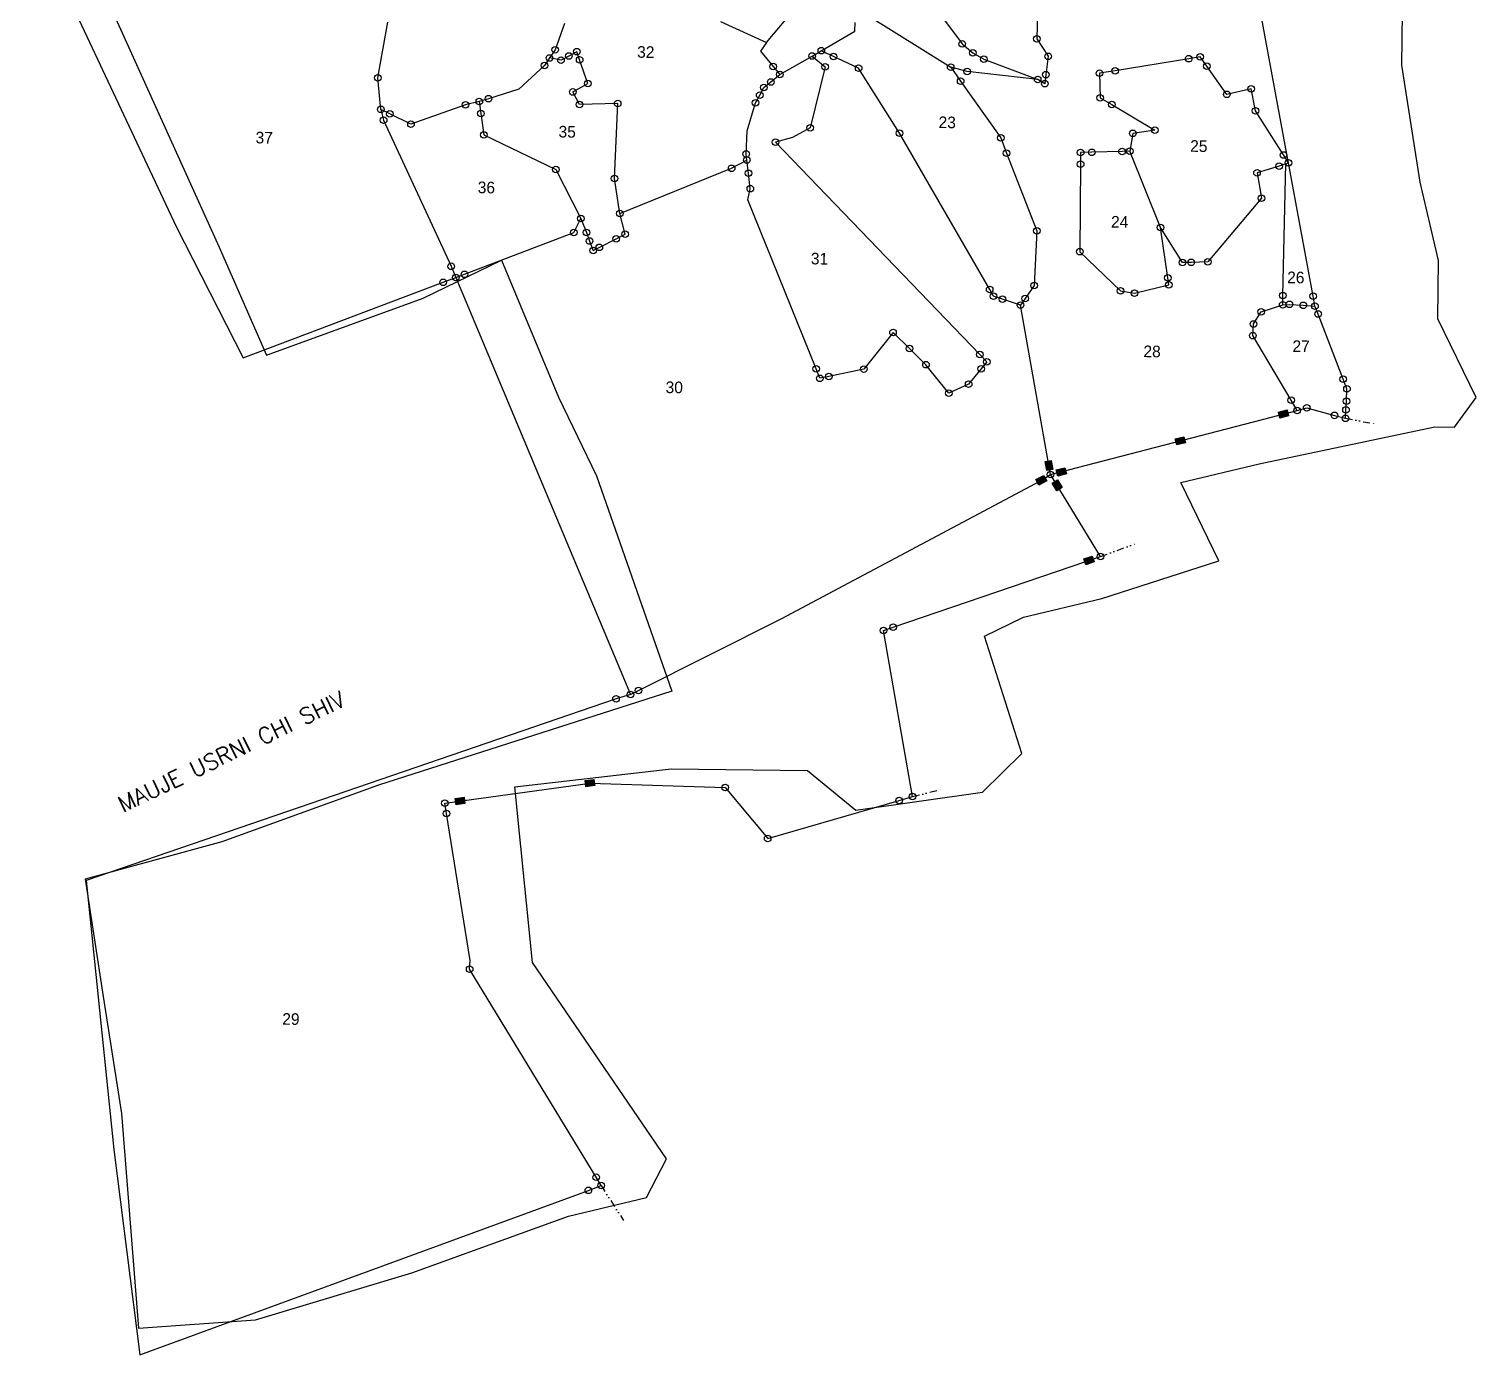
# Model space of a CAD drawing. Header units: metres. Extents: x 261650 to 262999, y 2166417 to 2168919.
# Drawn here: x 261968 to 262999, y 2166417 to 2167362 of the extents above; entities that cross this region are included whole.
import ezdxf

# ---------------------------------------------------------------- set-up
doc = ezdxf.new("R2010")
doc.units = ezdxf.units.M
doc.linetypes.add('DIVIDE', pattern=[1.25, 0.5, -0.25, 0, -0.25, 0, -0.25])
for name, color, linetype in [('POLY_PARCEL', 6, 'Continuous'), ('SYM_STONE', 1, 'Continuous'), ('TEXT_MAPOUT', 7, 'Continuous'), ('TEXT_PARCEL', 7, 'Continuous'), ('V_BOUND_LINE', 7, 'Continuous'), ('V_DIVIDE_LINE', 7, 'DIVIDE'), ('VILLAGE BOUNDRY', 1, 'Continuous')]:
    doc.layers.add(name, color=color, linetype=linetype)
doc.styles.get("Standard").update_dxf_attribs({"font": 'simplex.shx'})
doc.styles.add('TEXT_MAP', font='', dxfattribs={"height": 1.8})
doc.styles.get('TEXT_MAP').set_extended_font_data('Kruti Dev 050')

msp = doc.modelspace()

# ---------------------------------------------------------------- hatches: boundary and pattern name
at = {"layer": 'SYM_STONE'}
for points in [[(262858.5, 2167088.6), (262859.6, 2167084.3), (262865.8, 2167085.9), (262864.7, 2167090.2)], [(262784.9, 2167069.5), (262786.1, 2167065.2), (262792.3, 2167066.8), (262791.1, 2167071.1)], [(262696.6, 2167054.1), (262692.3, 2167053.4), (262693.4, 2167047), (262697.7, 2167047.8)], [(262707.5, 2167044.7), (262706.4, 2167049), (262700.2, 2167047.4), (262701.3, 2167043.1)], [(262685.6, 2167040.5), (262687.7, 2167036.6), (262693.4, 2167039.6), (262691.3, 2167043.5)], [(262700.6, 2167032.5), (262704.4, 2167034.8), (262701.1, 2167040.3), (262697.3, 2167038)], [(262719.8, 2166984), (262721.3, 2166979.9), (262727.3, 2166981.9), (262725.9, 2166986.1)], [(262364.5, 2166826.1), (262365.1, 2166821.7), (262371.4, 2166822.6), (262370.8, 2166827)], [(262278.8, 2166809.8), (262278.2, 2166814.2), (262271.9, 2166813.3), (262272.5, 2166808.9)]]:
    msp.add_hatch(color=256, dxfattribs=at).paths.add_polyline_path(points)

# ---------------------------------------------------------------- linework, layer by layer
at = {"layer": 'POLY_PARCEL'}
for p, q in [((262688.2, 2167418.5), (262686.3, 2167354.6)), ((262596.6, 2167400.1), (262633.2, 2167350.9)), ((262216.7, 2167326.7), (262223.8, 2167366.5)), ((262461, 2167367), (262493.8, 2167351.9)), ((262493.8, 2167351.9), (262511.4, 2167372.9)), ((262556.6, 2167360.1), (262557, 2167366.1)), ((262564.5, 2167372.2), (262625, 2167334.3)), ((262349.8, 2167365.4), (262343.2, 2167346.8)), ((262532.8, 2167346.1), (262556.6, 2167360.1)), ((262343.2, 2167346.8), (262339.1, 2167340.9)), ((262493.8, 2167351.9), (262489.5, 2167345.7)), ((262489.5, 2167345.7), (262498.5, 2167334.9)), ((262526.2, 2167342.3), (262532.8, 2167346.1)), ((262541.5, 2167342), (262532.8, 2167346.1)), ((262633.2, 2167350.9), (262640.7, 2167344.6)), ((262686.3, 2167354.6), (262694.4, 2167342.1)), ((262335.5, 2167335.6), (262317.3, 2167318.8)), ((262339.1, 2167340.9), (262335.5, 2167335.6)), ((262347.3, 2167339.4), (262339.1, 2167340.9)), ((262352.8, 2167342.3), (262347.3, 2167339.4)), ((262358.6, 2167345.4), (262352.8, 2167342.3)), ((262360.6, 2167339.6), (262358.6, 2167345.4)), ((262366.5, 2167322.8), (262360.6, 2167339.6)), ((262503.2, 2167329.2), (262526.2, 2167342.3)), ((262526.2, 2167342.3), (262535.6, 2167334.6)), ((262559.4, 2167333.6), (262541.5, 2167342)), ((262640.7, 2167344.6), (262648.7, 2167340.1)), ((262648.7, 2167340.1), (262687, 2167325.5)), ((262694.4, 2167342.1), (262692.8, 2167329)), ((262794.6, 2167340.4), (262742.2, 2167331.8)), ((262802.8, 2167341.8), (262794.6, 2167340.4)), ((262807.5, 2167335.1), (262802.8, 2167341.8)), ((262821.8, 2167315), (262807.5, 2167335.1)), ((262218.9, 2167304.3), (262216.7, 2167326.7)), ((262496.8, 2167323.8), (262503.2, 2167329.2)), ((262498.5, 2167334.9), (262503.2, 2167329.2)), ((262535.6, 2167334.6), (262524.9, 2167291.2)), ((262588.6, 2167287.3), (262559.4, 2167333.6)), ((262636.8, 2167331.2), (262625, 2167334.3)), ((262625, 2167334.3), (262632.1, 2167324.4)), ((262687, 2167325.5), (262636.8, 2167331.2)), ((262692.1, 2167322.6), (262687, 2167325.5)), ((262692.8, 2167329), (262692.1, 2167322.6)), ((262742.2, 2167331.8), (262731, 2167330)), ((262731, 2167330), (262731.6, 2167312.5)), ((262317.3, 2167318.8), (262295.6, 2167311.9)), ((262355.7, 2167316.7), (262366.5, 2167322.8)), ((262360.4, 2167307.8), (262355.7, 2167316.7)), ((262488.9, 2167314.4), (262491.9, 2167319.8)), ((262491.9, 2167319.8), (262496.8, 2167323.8)), ((262632.1, 2167324.4), (262660.7, 2167284.1)), ((262839.2, 2167319), (262821.8, 2167315)), ((262842.3, 2167303.2), (262839.2, 2167319)), ((262839.2, 2167319), (262839.2, 2167319)), ((262225.3, 2167301.2), (262218.9, 2167304.3)), ((262218.9, 2167304.3), (262220.9, 2167296.6)), ((262279.2, 2167307.6), (262240.4, 2167293.8)), ((262289.1, 2167309.9), (262279.2, 2167307.6)), ((262295.6, 2167311.9), (262289.1, 2167309.9)), ((262289.1, 2167309.9), (262290.2, 2167301.4)), ((262387.7, 2167308.5), (262360.4, 2167307.8)), ((262385.4, 2167255), (262387.7, 2167308.5)), ((262387.7, 2167308.5), (262387.7, 2167308.5)), ((262480, 2167288.9), (262485.9, 2167309)), ((262485.9, 2167309), (262488.9, 2167314.4)), ((262488.9, 2167314.4), (262488.9, 2167314.4)), ((262731.6, 2167312.5), (262739.8, 2167307.7)), ((262739.8, 2167307.7), (262770.4, 2167289.5)), ((262220.9, 2167296.6), (262269, 2167192.5)), ((262240.4, 2167293.8), (262225.3, 2167301.2)), ((262290.2, 2167301.4), (262292.3, 2167286.2)), ((262862.2, 2167271.8), (262842.3, 2167303.2)), ((262292.3, 2167286.2), (262343.6, 2167261.4)), ((262479.2, 2167272.5), (262480, 2167288.9)), ((262512.2, 2167284.2), (262500.1, 2167280.9)), ((262524.9, 2167291.2), (262512.2, 2167284.2)), ((262652.8, 2167176), (262588.6, 2167287.3)), ((262660.7, 2167284.1), (262664.8, 2167273.1)), ((262754.8, 2167287.2), (262752.7, 2167274.5)), ((262770.4, 2167289.5), (262754.8, 2167287.2)), ((262500.1, 2167280.9), (262645.8, 2167129.7)), ((262725.5, 2167273.7), (262717.6, 2167273.5)), ((262717.6, 2167273.5), (262717.6, 2167265.2)), ((262747.1, 2167274.3), (262725.5, 2167273.7)), ((262752.7, 2167274.5), (262747.1, 2167274.3)), ((262774.5, 2167220.2), (262752.7, 2167274.5)), ((262468.9, 2167262.3), (262479.8, 2167268.2)), ((262479.8, 2167268.2), (262479.2, 2167272.5)), ((262480.9, 2167258.9), (262479.8, 2167268.2)), ((262664.8, 2167273.1), (262686.4, 2167217.7)), ((262717.6, 2167265.2), (262717, 2167202.9)), ((262859.1, 2167263.9), (262843.3, 2167259.1)), ((262863.9, 2167265.4), (262859.1, 2167263.9)), ((262861.7, 2167171.7), (262863.9, 2167265.4)), ((262865.7, 2167266.2), (262862.2, 2167271.8)), ((262863.9, 2167265.4), (262865.7, 2167266.2)), ((262343.6, 2167261.4), (262361.4, 2167226.6)), ((262389.2, 2167230.1), (262385.4, 2167255)), ((262389.2, 2167230.1), (262468.9, 2167262.3)), ((262482.2, 2167247.8), (262480.9, 2167258.9)), ((262843.3, 2167259.1), (262846.5, 2167241.1)), ((262480.5, 2167239.9), (262482.2, 2167247.8)), ((262529.1, 2167119.5), (262480.5, 2167239.9)), ((262846.5, 2167241.1), (262808.2, 2167195.6)), ((262356.5, 2167216.6), (262361.4, 2167226.6)), ((262361.4, 2167226.6), (262365.4, 2167216.5)), ((262393, 2167215.4), (262389.2, 2167230.1)), ((262278.5, 2167186.8), (262356.5, 2167216.6)), ((262365.4, 2167216.5), (262365.4, 2167216.5)), ((262365.4, 2167216.5), (262367.7, 2167210.5)), ((262374.6, 2167206), (262386.6, 2167212.1)), ((262386.6, 2167212.1), (262393, 2167215.4)), ((262686.4, 2167217.7), (262684.5, 2167178.8)), ((262779.8, 2167184.3), (262774.5, 2167220.2)), ((262790.2, 2167195.2), (262774.5, 2167220.2)), ((262367.7, 2167210.5), (262370.3, 2167203.8)), ((262370.3, 2167203.8), (262374.6, 2167206)), ((262717, 2167202.9), (262746.1, 2167175.1)), ((262269, 2167192.5), (262272.4, 2167184.5)), ((262796.3, 2167195.3), (262790.2, 2167195.2)), ((262808.2, 2167195.6), (262796.3, 2167195.3)), ((262272.4, 2167184.5), (262278.5, 2167186.8)), ((262780.5, 2167179.3), (262779.8, 2167184.3)), ((262655.6, 2167171.2), (262652.8, 2167176)), ((262662, 2167169.1), (262655.6, 2167171.2)), ((262684.5, 2167178.8), (262678, 2167169.6)), ((262746.1, 2167175.1), (262755.9, 2167173.3)), ((262755.9, 2167173.3), (262780.5, 2167179.3)), ((262861.6, 2167165.1), (262861.7, 2167171.7)), ((262674.7, 2167164.9), (262662, 2167169.1)), ((262662, 2167169.1), (262662, 2167169.1)), ((262678, 2167169.6), (262674.7, 2167164.9)), ((262696.2, 2167044.1), (262674.7, 2167164.9)), ((262840.8, 2167151.4), (262846.3, 2167160.1)), ((262846.3, 2167160.1), (262861.6, 2167165.1)), ((262861.6, 2167165.1), (262866.4, 2167165.4)), ((262866.4, 2167165.4), (262876.3, 2167164.7)), ((262876.3, 2167164.7), (262884.6, 2167164.1)), ((262840.3, 2167143.1), (262840.8, 2167151.4)), ((262583.9, 2167145.3), (262563.1, 2167119.3)), ((262595.6, 2167133.9), (262583.9, 2167145.3)), ((262867.6, 2167097.2), (262840.3, 2167143.1)), ((262607.4, 2167122.4), (262595.6, 2167133.9)), ((262645.8, 2167129.7), (262650.8, 2167124.5)), ((262531.8, 2167112.7), (262529.1, 2167119.5)), ((262563.1, 2167119.3), (262538.1, 2167114)), ((262623.6, 2167102.1), (262607.4, 2167122.4)), ((262646.7, 2167119.5), (262637.8, 2167108.6)), ((262650.8, 2167124.5), (262646.7, 2167119.5)), ((262538.1, 2167114), (262531.8, 2167112.7)), ((262637.8, 2167108.6), (262623.6, 2167102.1)), ((262872, 2167089.8), (262867.6, 2167097.2)), ((262504.2, 2166941.3), (262689.5, 2167040)), ((262689.5, 2167040), (262696.2, 2167044.1)), ((262402.6, 2166890.3), (262504.2, 2166941.3)), ((262396.8, 2166887.4), (262402.6, 2166890.3))]:
    msp.add_line(p, q, dxfattribs=at)
at = {"layer": 'SYM_STONE'}
for points in [[(262865.8, 2167085.9), (262859.6, 2167084.3), (262858.5, 2167088.6), (262864.7, 2167090.2)], [(262792.3, 2167066.8), (262786.1, 2167065.2), (262784.9, 2167069.5), (262791.1, 2167071.1)], [(262693.4, 2167047), (262692.3, 2167053.4), (262696.6, 2167054.1), (262697.7, 2167047.8)], [(262700.2, 2167047.4), (262706.4, 2167049), (262707.5, 2167044.7), (262701.3, 2167043.1)], [(262693.4, 2167039.6), (262687.7, 2167036.6), (262685.6, 2167040.5), (262691.3, 2167043.5)], [(262701.1, 2167040.3), (262704.4, 2167034.8), (262700.6, 2167032.5), (262697.3, 2167038)], [(262727.3, 2166981.9), (262721.3, 2166979.9), (262719.8, 2166984), (262725.9, 2166986.1)], [(262371.4, 2166822.6), (262365.1, 2166821.7), (262364.5, 2166826.1), (262370.8, 2166827)], [(262271.9, 2166813.3), (262278.2, 2166814.2), (262278.8, 2166809.8), (262272.5, 2166808.9)]]:
    msp.add_lwpolyline(points, close=True, dxfattribs=at)
for centre in [(262686.3, 2167354.6), (262343.2, 2167346.8), (262358.6, 2167345.4), (262532.8, 2167346.1), (262633.2, 2167350.9), (262640.7, 2167344.6), (262335.5, 2167335.6), (262339.1, 2167340.9), (262347.3, 2167339.4), (262352.8, 2167342.3), (262360.6, 2167339.6), (262498.5, 2167334.9), (262526.2, 2167342.3), (262535.6, 2167334.6), (262541.5, 2167342), (262559.4, 2167333.6), (262625, 2167334.3), (262648.7, 2167340.1), (262694.4, 2167342.1), (262794.6, 2167340.4), (262802.8, 2167341.8), (262807.5, 2167335.1), (262216.7, 2167326.7), (262366.5, 2167322.8), (262496.8, 2167323.8), (262503.2, 2167329.2), (262632.1, 2167324.4), (262636.8, 2167331.2), (262687, 2167325.5), (262692.1, 2167322.6), (262692.8, 2167329), (262731, 2167330), (262742.2, 2167331.8), (262355.7, 2167316.7), (262488.9, 2167314.4), (262491.9, 2167319.8), (262731.6, 2167312.5), (262821.8, 2167315), (262839.2, 2167319), (262218.9, 2167304.3), (262279.2, 2167307.6), (262289.1, 2167309.9), (262295.6, 2167311.9), (262360.4, 2167307.8), (262387.7, 2167308.5), (262485.9, 2167309), (262739.8, 2167307.7), (262842.3, 2167303.2), (262220.9, 2167296.6), (262225.3, 2167301.2), (262240.4, 2167293.8), (262290.2, 2167301.4), (262292.3, 2167286.2), (262524.9, 2167291.2), (262588.6, 2167287.3), (262660.7, 2167284.1), (262754.8, 2167287.2), (262770.4, 2167289.5), (262479.2, 2167272.5), (262500.1, 2167280.9), (262664.8, 2167273.1), (262717.6, 2167273.5), (262725.5, 2167273.7), (262747.1, 2167274.3), (262752.7, 2167274.5), (262862.2, 2167271.8), (262343.6, 2167261.4), (262468.9, 2167262.3), (262479.8, 2167268.2), (262717.6, 2167265.2), (262859.1, 2167263.9), (262865.7, 2167266.2), (262385.4, 2167255), (262480.9, 2167258.9), (262843.3, 2167259.1), (262482.2, 2167247.8), (262846.5, 2167241.1), (262389.2, 2167230.1), (262361.4, 2167226.6), (262774.5, 2167220.2), (262356.5, 2167216.6), (262365.4, 2167216.5), (262367.7, 2167210.5), (262386.6, 2167212.1), (262393, 2167215.4), (262686.4, 2167217.7), (262370.3, 2167203.8), (262374.6, 2167206), (262717, 2167202.9), (262269, 2167192.5), (262790.2, 2167195.2), (262796.3, 2167195.3), (262808.2, 2167195.6), (262263.4, 2167181.1), (262272.4, 2167184.5), (262278.5, 2167186.8), (262684.5, 2167178.8), (262779.8, 2167184.3), (262780.5, 2167179.3), (262652.8, 2167176), (262655.6, 2167171.2), (262662, 2167169.1), (262678, 2167169.6), (262746.1, 2167175.1), (262755.9, 2167173.3), (262861.7, 2167171.7), (262883.3, 2167171.2), (262674.7, 2167164.9), (262846.3, 2167160.1), (262861.6, 2167165.1), (262866.4, 2167165.4), (262876.3, 2167164.7), (262884.6, 2167164.1), (262886.8, 2167158.5), (262840.8, 2167151.4), (262583.9, 2167145.3), (262840.3, 2167143.1), (262595.6, 2167133.9), (262645.8, 2167129.7), (262529.1, 2167119.5), (262563.1, 2167119.3), (262607.4, 2167122.4), (262646.7, 2167119.5), (262650.8, 2167124.5), (262531.8, 2167112.7), (262538.1, 2167114), (262637.8, 2167108.6), (262904.7, 2167112.1), (262623.6, 2167102.1), (262867.6, 2167097.2), (262907, 2167096.4), (262907.4, 2167105.2), (262872, 2167089.8), (262878.7, 2167091.6), (262898.5, 2167086.3), (262906.7, 2167090.2), (262906.4, 2167084.2), (262696.2, 2167044.1), (262731.8, 2166985.8), (262577.2, 2166933), (262584.1, 2166935.4), (262402.6, 2166890.3), (262386.5, 2166884.4), (262396.8, 2166887.4), (262464.2, 2166821.2), (262264.5, 2166810.1), (262588.2, 2166812), (262597.8, 2166814.8), (262265.7, 2166802.6), (262494.6, 2166784.9), (262282.2, 2166691.7), (262372.3, 2166543.5), (262366.8, 2166534.2), (262375.9, 2166537.6)]:
    msp.add_circle(centre, 2.35, dxfattribs=at)
at = {"layer": 'V_BOUND_LINE'}
for p, q in [((261973.6, 2167432.3), (262073.1, 2167220.9)), ((262864.6, 2167272.3), (262844.8, 2167379.1)), ((262865.7, 2167266.2), (262864.6, 2167272.3)), ((262883.3, 2167171.2), (262865.7, 2167266.2)), ((262073.1, 2167220.9), (262120.7, 2167127.3)), ((262120.7, 2167127.3), (262263.4, 2167181.1)), ((262263.4, 2167181.1), (262272.4, 2167184.5)), ((262272.4, 2167184.5), (262396.8, 2166887.4)), ((262884.6, 2167164.1), (262883.3, 2167171.2)), ((262886.8, 2167158.5), (262884.6, 2167164.1)), ((262904.7, 2167112.1), (262886.8, 2167158.5)), ((262907.4, 2167105.2), (262904.7, 2167112.1)), ((262907, 2167096.4), (262907.4, 2167105.2)), ((262696.2, 2167044.1), (262872, 2167089.8)), ((262872, 2167089.8), (262878.7, 2167091.6)), ((262878.7, 2167091.6), (262898.5, 2167086.3)), ((262906.4, 2167084.2), (262906.7, 2167090.2)), ((262906.7, 2167090.2), (262907, 2167096.4)), ((262898.5, 2167086.3), (262906.4, 2167084.2)), ((262731.8, 2166985.8), (262696.2, 2167044.1)), ((262584.1, 2166935.4), (262731.8, 2166985.8)), ((262577.2, 2166933), (262584.1, 2166935.4)), ((262597.8, 2166814.8), (262577.2, 2166933)), ((262386.5, 2166884.4), (262009, 2166754.9)), ((262396.8, 2166887.4), (262386.5, 2166884.4)), ((262264.5, 2166810.1), (262368, 2166824.3)), ((262368, 2166824.3), (262464.2, 2166821.2)), ((262464.2, 2166821.2), (262494.6, 2166784.9)), ((262265.7, 2166802.6), (262264.5, 2166810.1)), ((262494.6, 2166784.9), (262588.2, 2166812)), ((262588.2, 2166812), (262597.8, 2166814.8)), ((262282.5, 2166698), (262265.7, 2166802.6)), ((262009, 2166754.9), (262028.7, 2166563.2)), ((262282.2, 2166691.7), (262282.5, 2166698)), ((262372.3, 2166543.5), (262282.2, 2166691.7)), ((262028.7, 2166563.2), (262047.1, 2166416.9)), ((262375.9, 2166537.6), (262372.3, 2166543.5)), ((262047.1, 2166416.9), (262366.8, 2166534.2)), ((262366.8, 2166534.2), (262375.9, 2166537.6))]:
    msp.add_line(p, q, dxfattribs=at)
at = {"layer": 'V_DIVIDE_LINE', "ltscale": 10}
for p, q in [((262906.4, 2167084.2), (262928.3, 2167080)), ((262731.8, 2166985.8), (262756.1, 2166994.6)), ((262597.8, 2166814.8), (262618.6, 2166819.8)), ((262375.9, 2166537.6), (262391.9, 2166512.8))]:
    msp.add_line(p, q, dxfattribs=at)
at = {"layer": 'VILLAGE BOUNDRY'}
for p, q in [((261968.1, 2167506.2), (262103.6, 2167206.1)), ((262946.6, 2167335.8), (262947, 2167373.2)), ((262959.5, 2167252.4), (262946.6, 2167335.8)), ((262972.7, 2167196.7), (262959.5, 2167252.4)), ((262103.6, 2167206.1), (262137.4, 2167129.3)), ((262249, 2167169.7), (262304.9, 2167196.8)), ((262304.9, 2167196.8), (262345.4, 2167099.2)), ((262972.2, 2167155), (262972.7, 2167196.7)), ((262137.4, 2167129.3), (262249, 2167169.7)), ((262999.4, 2167099.1), (262972.2, 2167155)), ((262345.4, 2167099.2), (262372.5, 2167043.3)), ((262984, 2167077.9), (262999.4, 2167099.1)), ((262844.8, 2167051.7), (262970.1, 2167078.1)), ((262970.1, 2167078.1), (262984, 2167077.9)), ((262789.1, 2167038.5), (262844.8, 2167051.7)), ((262372.5, 2167043.3), (262426.3, 2166889.9)), ((262816.2, 2166982.6), (262789.1, 2167038.5)), ((262732.6, 2166955.8), (262816.2, 2166982.6)), ((262676.9, 2166942.6), (262732.6, 2166955.8)), ((262649, 2166929), (262676.9, 2166942.6)), ((262675.8, 2166845.4), (262649, 2166929)), ((262426.3, 2166889.9), (262217.2, 2166822.9)), ((262647.7, 2166817.9), (262675.8, 2166845.4)), ((262314.4, 2166821.7), (262425.7, 2166834.4)), ((262425.7, 2166834.4), (262522.9, 2166833.3)), ((262522.9, 2166833.3), (262557.3, 2166805.1)), ((262217.2, 2166822.9), (262105.7, 2166782.5)), ((262326.9, 2166696.6), (262314.4, 2166821.7)), ((262557.3, 2166805.1), (262647.7, 2166817.9)), ((262105.7, 2166782.5), (262008.1, 2166755.8)), ((262008.1, 2166755.8), (262021, 2166672.3)), ((262422.5, 2166556.6), (262326.9, 2166696.6)), ((262021, 2166672.3), (262034, 2166588.9)), ((262034, 2166588.9), (262046.1, 2166436)), ((262408.3, 2166529.1), (262422.5, 2166556.6)), ((262352.6, 2166515.8), (262408.3, 2166529.1)), ((262241, 2166475.4), (262352.6, 2166515.8)), ((262129.5, 2166442), (262241, 2166475.4)), ((262046.1, 2166436), (262129.5, 2166442))]:
    msp.add_line(p, q, dxfattribs=at)

# ---------------------------------------------------------------- texts
at = {"layer": 'TEXT_MAPOUT'}
msp.add_text('MAUJE USRNI CHI SHIV', height=11.509, rotation=25.6981, dxfattribs=at).set_placement((262035.1, 2166803.1))
at = {"layer": 'TEXT_PARCEL', "style": 'TEXT_MAP'}
for s, p in [('32', (262401.5, 2167341.1)), ('23', (262616.3, 2167291)), ('37', (262129.6, 2167280.1)), ('35', (262345.5, 2167284.3)), ('25', (262795.6, 2167274.1)), ('36', (262287.9, 2167244.6)), ('24', (262739.2, 2167220.1)), ('31', (262525.3, 2167193.9)), ('26', (262864.7, 2167180.5)), ('27', (262868.5, 2167131.5)), ('28', (262762.3, 2167127.8)), ('30', (262421.8, 2167102.2)), ('29', (262148.6, 2166652.2))]:
    msp.add_text(s, height=8.29, rotation=359.151, dxfattribs=at).set_placement(p)

doc.saveas('drawing.dxf')
